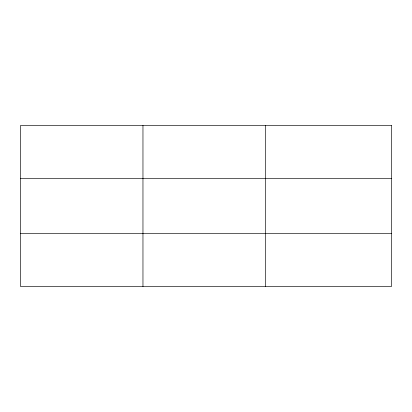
<?xml version="1.0" encoding="UTF-8"?>
<svg xmlns="http://www.w3.org/2000/svg" width="412" height="412" viewBox="0 0 412 412"><rect width="100%" height="100%" fill="white"/><g stroke="black" fill="none" stroke-linecap="round" stroke-linejoin="round"><path stroke-width="0.62" d="M142.964 125.413L142.964 286.587M265.328 125.413L265.328 286.587M20.6 178.602L391.4 178.602M20.6 233.398L391.4 233.398M391.4 125.413L391.4 286.587L20.6 286.587L20.6 125.413L391.4 125.413"/></g></svg>
